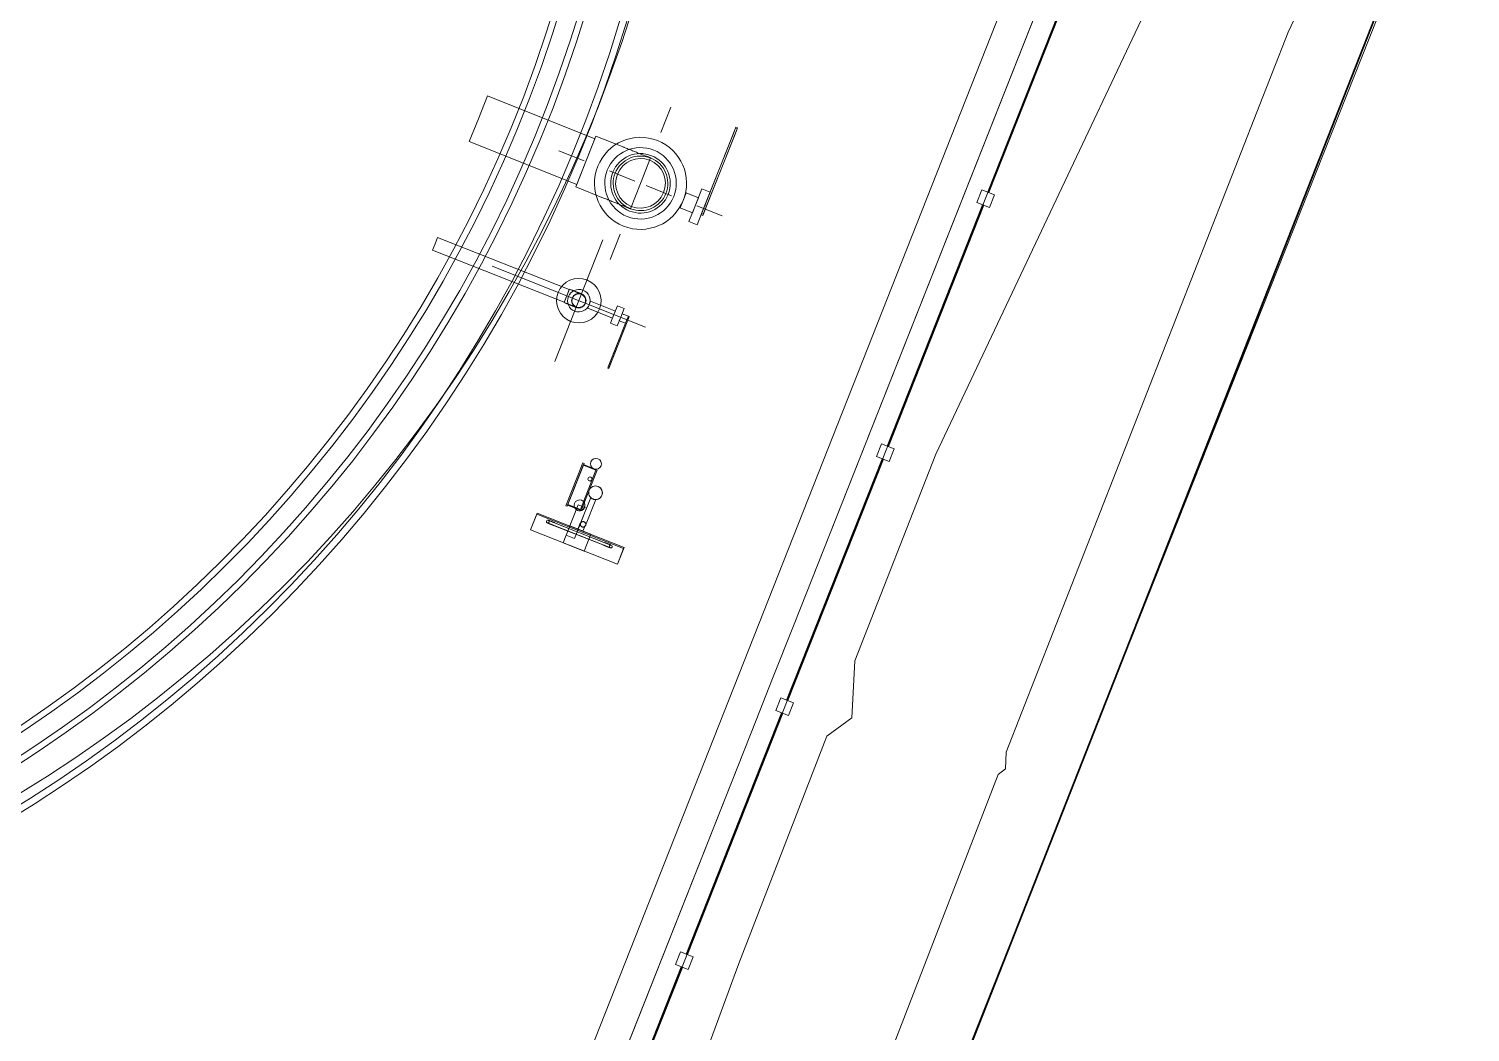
# Model space of a CAD drawing. Header units: metres. Extents: x -207 to 292, y -187 to 169.
# Drawn here: x -66.08 to -60.81, y -44.3 to -40.63 of the extents above; entities that cross this region are included whole.
import ezdxf

# ---------------------------------------------------------------- set-up
doc = ezdxf.new("R2010")
doc.units = ezdxf.units.M
doc.linetypes.add('Dash', pattern=[0.006, 0.003, -0.003])
for name, color, linetype, lineweight in [('A-GLAZ-CWMG', 7, 'Continuous', 9), ('C-TOPO', 7, 'Continuous', 9), ('C-TOPO-MINR', 7, 'Continuous', 9), ('CERCO INTERIOR', 7, 'Continuous', 9), ('EQUIPOS PIS', 7, 'Continuous', 9), ('P-SANR-FIXT', 7, 'Continuous', 9), ('P-SANR-FIXT-HDLN', 7, 'Dash', 9), ('solera', 7, 'Continuous', 35)]:
    doc.layers.add(name, color=color, linetype=linetype, lineweight=lineweight)
doc.layers.add('PR10-ARQ-PL-001-Emplazamiento-C-1_dwg', color=7, linetype='Continuous', lineweight=9, true_color=0x767676)

# ---------------------------------------------------------------- blocks, each defined once
blk = doc.blocks.new('Circular Mullion - 5mm-2127248-PLANTA EMPLAZAMIENTO ACTUALIZADO')
at = {"layer": 'A-GLAZ-CWMG'}
for p, q in [((-107.6478, -45.3968), (-107.9974, -46.2801)), ((-107.6455, -45.3977), (-107.9951, -46.281)), ((-107.9951, -46.281), (-107.6455, -45.3977)), ((-107.9927, -46.2819), (-107.6432, -45.3986)), ((-107.6455, -45.3977), (-107.6478, -45.3968)), ((-107.6432, -45.3986), (-107.6455, -45.3977)), ((-107.9974, -46.2801), (-107.9951, -46.281)), ((-107.9951, -46.281), (-107.9927, -46.2819))]:
    blk.add_line(p, q, dxfattribs=at)
blk = doc.blocks.new('Rectangular Mullion - 50 x 50 mm-2128568-PLANTA EMPLAZAMIENTO ACTUALIZADO')
at = {"layer": 'A-GLAZ-CWMG'}
for p, q in [((0.025, 0.025), (-0.025, 0.025)), ((-0.025, 0.025), (-0.025, -0.025)), ((0.025, -0.025), (0.025, 0.025)), ((-0.025, -0.025), (0.025, -0.025))]:
    blk.add_line(p, q, dxfattribs=at)
blk = doc.blocks.new('Rectangular Mullion - 50 x 50 mm-2128569-PLANTA EMPLAZAMIENTO ACTUALIZADO')
at = {"layer": 'A-GLAZ-CWMG'}
for p, q in [((-0.025, -0.025), (-0.025, 0.025)), ((-0.025, 0.025), (0.025, 0.025)), ((0.025, 0.025), (0.025, -0.025)), ((0.025, -0.025), (-0.025, -0.025))]:
    blk.add_line(p, q, dxfattribs=at)
blk = doc.blocks.new('M_Tuberia Alimentación-01 - M_Tuberia Alimentación-01-2165010-PLANTA EMPLAZAMIENTO ACTUALIZADO')
at = {"layer": 'P-SANR-FIXT'}
for p, q in [((-0.2162, 0.0647), (-0.2485, 0.0647)), ((-0.2485, 0), (-0.2485, 0.0647)), ((-0.2162, 0.0647), (-0.2162, 0)), ((0.2154, 0.1), (0.1059, 0.1)), ((0.2154, 0), (0.2154, 0.1)), ((0.6388, 0.09), (0.2154, 0.09)), ((0.2154, 0), (0.2154, 0.09)), ((0.6388, 0.09), (0.6388, 0)), ((-0.2485, 0.025), (-0.2551, 0.025)), ((-0.2551, 0.025), (-0.2551, -0.0118)), ((-0.2551, 0.0196), (-0.2551, -0.2959)), ((-0.2485, 0.0196), (-0.2551, 0.0196)), ((-0.2485, -0.0118), (-0.2485, 0.025)), ((-0.2485, -0.2959), (-0.2485, 0.0196)), ((-0.2485, -0.0647), (-0.2485, 0)), ((-0.1681, 0.0296), (-0.2162, 0.0296)), ((-0.2162, 0), (-0.2162, 0.0296)), ((-0.2162, 0), (-0.2162, -0.0647)), ((-0.2162, -0.0296), (-0.2162, 0)), ((-0.1681, 0.0296), (-0.1681, 0)), ((-0.1681, 0), (-0.1681, -0.0296)), ((0.2154, -0.1), (0.2154, 0)), ((0.2154, -0.09), (0.2154, 0)), ((0.6388, 0), (0.6388, -0.09)), ((-0.2551, -0.3169), (-0.2551, -0.0118)), ((-0.2485, -0.0118), (-0.2551, -0.0118)), ((-0.2485, -0.0118), (-0.2485, -0.3169)), ((-0.2162, -0.0296), (-0.1681, -0.0296)), ((-0.2485, -0.0647), (-0.2162, -0.0647)), ((0.1059, -0.1), (0.2154, -0.1)), ((0.2154, -0.09), (0.6388, -0.09)), ((-0.2551, -0.2959), (-0.2551, -0.3201)), ((-0.2485, -0.3201), (-0.2485, -0.2959)), ((-0.2551, -0.3169), (-0.2485, -0.3169)), ((-0.2551, -0.3201), (-0.2485, -0.3201))]:
    blk.add_line(p, q, dxfattribs=at)
at = {"layer": 'P-SANR-FIXT', "flags": 128}
for points in [[(0.1059, 0.1), (0.1017, 0.1), (0.0974, 0.1), (0.0932, 0.1), (0.089, 0.1), (0.0849, 0.1), (0.0807, 0.1), (0.0766, 0.1), (0.0726, 0.1), (0.0686, 0.1), (0.0647, 0.1), (0.0608, 0.1), (0.057, 0.1), (0.0533, 0.1), (0.0496, 0.1), (0.0461, 0.1), (0.0427, 0.1), (0.0393, 0.1), (0.0361, 0.1), (0.0329, 0.1), (0.0299, 0.1), (0.027, 0.1), (0.0243, 0.1), (0.0216, 0.1), (0.0191, 0.1), (0.0168, 0.1), (0.0146, 0.1), (0.0125, 0.1), (0.0106, 0.1), (0.0088, 0.1), (0.0072, 0.1), (0.0057, 0.1), (0.0044, 0.1), (0.0033, 0.1), (0.0023, 0.1), (0.0015, 0.1), (0.0009, 0.1), (0.0004, 0.1), (0.0001, 0.1), (0, 0.1)], [(0, -0.1), (0.0001, -0.1), (0.0003, -0.1), (0.0008, -0.1), (0.0014, -0.1), (0.0021, -0.1), (0.003, -0.1), (0.0041, -0.1), (0.0054, -0.1), (0.0068, -0.1), (0.0084, -0.1), (0.0101, -0.1), (0.012, -0.1), (0.014, -0.1), (0.0162, -0.1), (0.0185, -0.1), (0.021, -0.1), (0.0236, -0.1), (0.0263, -0.1), (0.0291, -0.1), (0.0321, -0.1), (0.0352, -0.1), (0.0384, -0.1), (0.0417, -0.1), (0.0452, -0.1), (0.0487, -0.1), (0.0523, -0.1), (0.056, -0.1), (0.0598, -0.1), (0.0636, -0.1), (0.0675, -0.1), (0.0715, -0.1), (0.0755, -0.1), (0.0796, -0.1), (0.0837, -0.1), (0.0879, -0.1), (0.0921, -0.1), (0.0963, -0.1), (0.1005, -0.1), (0.1047, -0.1), (0.1059, -0.1)]]:
    blk.add_lwpolyline(points, dxfattribs=at)
at = {"layer": 'P-SANR-FIXT'}
for radius, start, end in [(0.1685, 360, 180), (0.1685, 360, 180), (0.1685, 360, 180), (0.1685, 360, 180), (0.1685, 360, 180), (0.1685, 360, 180), (0.1308, 0, 180), (0.1308, 360, 180), (0.1308, 360, 180), (0.1308, 360, 180), (0.109, 360, 180), (0.109, 360, 180), (0.109, 360, 180), (0.109, 360, 180), (0.1, 0, 180), (0.091, 0, 180), (0.091, 0, 180), (0.091, 0, 180), (0.091, 0, 180), (0.1685, 180, 360), (0.1685, 180, 360), (0.1685, 180, 360), (0.1685, 180, 360), (0.1685, 180, 360), (0.1685, 180, 360), (0.1308, 180, 0), (0.1308, 180, 360), (0.1308, 180, 360), (0.1308, 180, 360), (0.109, 180, 360), (0.109, 180, 360), (0.109, 180, 360), (0.109, 180, 360), (0.091, 180, 0), (0.091, 180, 0), (0.091, 180, 0), (0.091, 180, 0), (0.1, 180, 360)]:
    blk.add_arc((0, 0), radius, start, end, dxfattribs=at)
at = {"layer": 'P-SANR-FIXT-HDLN'}
for p, q in [((0, 0), (0, 0.301)), ((-0.3222, 0), (0, 0)), ((0.3222, 0), (0, 0)), ((0, 0), (0, -0.301))]:
    blk.add_line(p, q, dxfattribs=at)
blk = doc.blocks.new('M_Tuberia Alimentación-02 - M_Tuberia Alimentación-02-2155587-PLANTA EMPLAZAMIENTO ACTUALIZADO')
at = {"layer": 'P-SANR-FIXT'}
for p, q in [((0, 0), (0, 0.239)), ((-0.1897, 0.1905), (-0.1934, 0.1905)), ((-0.1934, 0.1905), (-0.1934, 0.186)), ((-0.1934, 0.1905), (-0.1934, 0.1828)), ((-0.1934, 0), (-0.1934, 0.186)), ((-0.1934, 0.1828), (-0.1934, -0.0065)), ((-0.1934, 0.1828), (-0.1897, 0.1828)), ((-0.1897, 0.1828), (-0.1897, 0.1905)), ((-0.1897, 0.186), (-0.1897, 0.1905)), ((-0.1897, 0.186), (-0.1897, 0)), ((-0.1897, -0.0065), (-0.1897, 0.1828)), ((-0.1934, 0), (-0.1934, -0.0139)), ((-0.1934, 0), (-0.1897, 0)), ((-0.165, 0.0139), (-0.1897, 0.0139)), ((-0.1897, 0.0139), (-0.1897, 0)), ((-0.1897, -0.0139), (-0.1897, 0)), ((-0.1897, 0), (-0.1897, -0.0139)), ((-0.1384, 0.0338), (-0.165, 0.0338)), ((-0.165, 0), (-0.165, 0.0338)), ((-0.165, 0), (-0.165, 0.0139)), ((-0.165, -0.0139), (-0.165, 0)), ((-0.165, -0.0338), (-0.165, 0)), ((-0.1384, 0), (-0.1384, 0.0338)), ((-0.0411, 0.0139), (-0.1384, 0.0139)), ((-0.1384, 0), (-0.1384, 0.0139)), ((-0.1384, -0.0338), (-0.1384, 0)), ((-0.1384, -0.0139), (-0.1384, 0)), ((-0.0411, 0), (-0.0411, 0.0139)), ((-0.0411, -0.0139), (-0.0411, 0)), ((0.0474, 0.0264), (0.0421, 0.0264)), ((0.0474, 0), (0.0474, 0.0264)), ((0.5661, 0.025), (0.0474, 0.025)), ((0.0474, 0), (0.0474, 0.025)), ((0.0474, -0.0264), (0.0474, 0)), ((0.5661, 0), (0.5661, 0.025)), ((-0.2622, 0), (0.3415, 0)), ((-0.1934, -0.0065), (-0.1897, -0.0065)), ((-0.1934, -0.0139), (-0.1897, -0.0139)), ((-0.1897, -0.0139), (-0.165, -0.0139)), ((-0.165, -0.0338), (-0.1384, -0.0338)), ((-0.1384, -0.0139), (-0.0411, -0.0139)), ((0, 0), (0, -0.239)), ((0.0421, -0.0264), (0.0474, -0.0264)), ((0.0474, -0.025), (0.0474, 0)), ((0.0474, -0.025), (0.5661, -0.025)), ((0.5661, -0.025), (0.5661, 0))]:
    blk.add_line(p, q, dxfattribs=at)
at = {"layer": 'P-SANR-FIXT', "flags": 128}
for points in [[(0.0421, 0.0264), (0.0405, 0.0264), (0.0388, 0.0264), (0.0371, 0.0264), (0.0354, 0.0264), (0.0338, 0.0264), (0.0321, 0.0264), (0.0305, 0.0264), (0.0289, 0.0264), (0.0273, 0.0264), (0.0257, 0.0264), (0.0242, 0.0264), (0.0227, 0.0264), (0.0212, 0.0264), (0.0198, 0.0264), (0.0183, 0.0264), (0.017, 0.0264), (0.0156, 0.0264), (0.0144, 0.0264), (0.0131, 0.0264), (0.0119, 0.0264), (0.0108, 0.0264), (0.0097, 0.0264), (0.0086, 0.0264), (0.0076, 0.0264), (0.0067, 0.0264), (0.0058, 0.0264), (0.005, 0.0264), (0.0042, 0.0264), (0.0035, 0.0264), (0.0029, 0.0264), (0.0023, 0.0264), (0.0018, 0.0264), (0.0013, 0.0264), (0.0009, 0.0264), (0.0006, 0.0264), (0.0004, 0.0264), (0.0002, 0.0264), (0.0001, 0.0264), (0, 0.0264)], [(0, -0.0264), (0, -0.0264), (0.0001, -0.0264), (0.0003, -0.0264), (0.0005, -0.0264), (0.0008, -0.0264), (0.0012, -0.0264), (0.0016, -0.0264), (0.0021, -0.0264), (0.0027, -0.0264), (0.0033, -0.0264), (0.004, -0.0264), (0.0048, -0.0264), (0.0056, -0.0264), (0.0064, -0.0264), (0.0074, -0.0264), (0.0083, -0.0264), (0.0094, -0.0264), (0.0105, -0.0264), (0.0116, -0.0264), (0.0128, -0.0264), (0.014, -0.0264), (0.0153, -0.0264), (0.0166, -0.0264), (0.018, -0.0264), (0.0194, -0.0264), (0.0208, -0.0264), (0.0223, -0.0264), (0.0238, -0.0264), (0.0253, -0.0264), (0.0269, -0.0264), (0.0285, -0.0264), (0.0301, -0.0264), (0.0317, -0.0264), (0.0333, -0.0264), (0.035, -0.0264), (0.0366, -0.0264), (0.0383, -0.0264), (0.04, -0.0264), (0.0417, -0.0264), (0.0421, -0.0264)]]:
    blk.add_lwpolyline(points, dxfattribs=at)
at = {"layer": 'P-SANR-FIXT'}
for radius, start, end in [(0.0814, 360, 180), (0.0814, 360, 180), (0.0814, 360, 180), (0.0814, 360, 180), (0.0814, 180, 360), (0.0814, 180, 360), (0.0814, 180, 360), (0.0814, 180, 360), (0.0411, 0, 180), (0.0411, 360, 180), (0.0411, 360, 180), (0.0411, 360, 180), (0.0411, 360, 180), (0.0411, 360, 180), (0.0411, 180, 0), (0.0411, 180, 360), (0.0411, 180, 360), (0.0411, 180, 360), (0.0411, 180, 360), (0.0411, 180, 360), (0.0264, 0, 180), (0.0264, 180, 0), (0.025, 0, 180), (0.025, 360, 180), (0.025, 180, 0), (0.025, 180, 360)]:
    blk.add_arc((0, 0), radius, start, end, dxfattribs=at)
blk = doc.blocks.new('M_Tuberia Control-01 - M_Tuberia Control-01-2159111-PLANTA EMPLAZAMIENTO ACTUALIZADO')
at = {"layer": 'P-SANR-FIXT'}
for p, q in [((0.1525, 0.1709), (0.1475, 0.1709)), ((0.1475, 0.1709), (0.2138, 0.1709)), ((0.1475, 0.1709), (0.1475, -0.1709)), ((0.1475, 0.1709), (0.1475, -0.1709)), ((0.2138, 0.1709), (0.1525, 0.1709)), ((0.1525, 0.1709), (0.1525, -0.1709)), ((0.1525, 0.1709), (0.1525, -0.1709)), ((0.2138, -0.1709), (0.2138, 0.1709)), ((0.2138, 0.1709), (0.2138, -0.1709)), ((0.1575, 0.1228), (0.1575, -0.1225)), ((0.1675, -0.1225), (0.1675, 0.1228)), ((0.1573, 0.0993), (0.1573, -0.099)), ((0.1677, -0.099), (0.1677, 0.0993)), ((0.1244, 0.01), (0.0229, 0.01)), ((0.1244, 0.01), (0.0229, 0.01)), ((0.1475, 0.0089), (0.129, 0.0089)), ((0.2138, 0.0401), (0.1475, 0.0401)), ((0.1475, 0.0401), (0.2138, 0.0401)), ((0.1475, 0.0401), (0.1475, -0.0423)), ((0.1475, 0.0401), (0.1475, -0.0423)), ((0.1475, -0.0011), (0.1475, 0.0089)), ((0.2138, -0.0423), (0.2138, 0.0401)), ((0.2138, 0.0401), (0.2138, -0.0423)), ((-0.0795, -0.025), (0.0795, -0.025)), ((0.0795, -0.025), (-0.0795, -0.025)), ((-0.0795, -0.0784), (-0.0795, -0.025)), ((-0.0795, -0.025), (-0.0795, -0.0784)), ((-0.077, -0.0294), (0.077, -0.0294)), ((0.077, -0.0294), (-0.077, -0.0294)), ((-0.077, -0.0294), (-0.077, -0.0784)), ((-0.077, -0.0784), (-0.077, -0.0294)), ((0.0229, -0.01), (0.1244, -0.01)), ((0.0229, -0.01), (0.1244, -0.01)), ((0.1841, -0.0103), (0.0646, -0.0103)), ((0.0646, -0.0103), (0.1841, -0.0103)), ((0.0646, -0.0103), (0.0646, -0.0423)), ((0.0646, -0.0103), (0.0646, -0.0423)), ((0.1841, -0.0423), (0.0646, -0.0423)), ((0.0646, -0.0423), (0.1841, -0.0423)), ((0.077, -0.0784), (0.077, -0.0294)), ((0.077, -0.0784), (0.077, -0.0294)), ((0.0795, -0.025), (0.0795, -0.0784)), ((0.0795, -0.025), (0.0795, -0.0784)), ((0.1244, -0.01), (0.1244, -0.0111)), ((0.1244, -0.0111), (0.1475, -0.0111)), ((0.1475, -0.0111), (0.1475, -0.0011)), ((0.2138, -0.0423), (0.1475, -0.0423)), ((0.1475, -0.0423), (0.2138, -0.0423)), ((0.1841, -0.0423), (0.1841, -0.0103)), ((0.1841, -0.0103), (0.1841, -0.0423)), ((0.0845, -0.0784), (-0.0845, -0.0784)), ((-0.0845, -0.0784), (0.0845, -0.0784)), ((-0.0845, -0.0784), (-0.0845, -0.0836)), ((-0.0845, -0.0784), (-0.0845, -0.0836)), ((0.0845, -0.0836), (-0.0845, -0.0836)), ((-0.0845, -0.0836), (0.0845, -0.0836)), ((-0.0795, -0.0784), (0.0795, -0.0784)), ((0.0795, -0.0784), (-0.0795, -0.0784)), ((0.077, -0.0784), (-0.077, -0.0784)), ((-0.077, -0.0784), (0.077, -0.0784)), ((0.0845, -0.0836), (0.0845, -0.0784)), ((0.0845, -0.0784), (0.0845, -0.0836)), ((0.2138, -0.1709), (0.1475, -0.1709)), ((0.1475, -0.1709), (0.1525, -0.1709)), ((0.1525, -0.1709), (0.2138, -0.1709))]:
    blk.add_line(p, q, dxfattribs=at)
at = {"layer": 'P-SANR-FIXT', "flags": 128}
for points in [[(0.1573, 0.1243), (0.1573, 0.1243), (0.1573, 0.1242), (0.1573, 0.1241), (0.1573, 0.124), (0.1573, 0.1238), (0.1573, 0.1236), (0.1573, 0.1233), (0.1573, 0.123), (0.1573, 0.1227), (0.1573, 0.1223), (0.1573, 0.1219), (0.1573, 0.1215), (0.1573, 0.121), (0.1573, 0.1205), (0.1573, 0.1199), (0.1573, 0.1193), (0.1573, 0.1187), (0.1573, 0.1181), (0.1573, 0.1174), (0.1573, 0.1167), (0.1573, 0.116), (0.1573, 0.1152), (0.1573, 0.1144), (0.1573, 0.1136), (0.1573, 0.1128), (0.1573, 0.1119), (0.1573, 0.1111), (0.1573, 0.1102), (0.1573, 0.1093), (0.1573, 0.1083), (0.1573, 0.1074), (0.1573, 0.1064), (0.1573, 0.1055), (0.1573, 0.1045), (0.1573, 0.1035), (0.1573, 0.1025), (0.1573, 0.1015), (0.1573, 0.1005), (0.1573, 0.0995), (0.1573, 0.0993)], [(0.1677, 0.0993), (0.1677, 0.1003), (0.1677, 0.1013), (0.1677, 0.1023), (0.1677, 0.1033), (0.1677, 0.1042), (0.1677, 0.1052), (0.1677, 0.1062), (0.1677, 0.1071), (0.1677, 0.1081), (0.1677, 0.109), (0.1677, 0.1099), (0.1677, 0.1108), (0.1677, 0.1117), (0.1677, 0.1126), (0.1677, 0.1134), (0.1677, 0.1142), (0.1677, 0.115), (0.1677, 0.1158), (0.1677, 0.1165), (0.1677, 0.1172), (0.1677, 0.1179), (0.1677, 0.1185), (0.1677, 0.1192), (0.1677, 0.1198), (0.1677, 0.1203), (0.1677, 0.1208), (0.1677, 0.1213), (0.1677, 0.1218), (0.1677, 0.1222), (0.1677, 0.1226), (0.1677, 0.1229), (0.1677, 0.1232), (0.1677, 0.1235), (0.1677, 0.1237), (0.1677, 0.1239), (0.1677, 0.1241), (0.1677, 0.1242), (0.1677, 0.1242), (0.1677, 0.1243)], [(0.1573, -0.099), (0.1573, -0.1), (0.1573, -0.101), (0.1573, -0.102), (0.1573, -0.103), (0.1573, -0.104), (0.1573, -0.1049), (0.1573, -0.1059), (0.1573, -0.1069), (0.1573, -0.1078), (0.1573, -0.1087), (0.1573, -0.1097), (0.1573, -0.1105), (0.1573, -0.1114), (0.1573, -0.1123), (0.1573, -0.1131), (0.1573, -0.1139), (0.1573, -0.1147), (0.1573, -0.1155), (0.1573, -0.1162), (0.1573, -0.1169), (0.1573, -0.1176), (0.1573, -0.1183), (0.1573, -0.1189), (0.1573, -0.1195), (0.1573, -0.12), (0.1573, -0.1206), (0.1573, -0.1211), (0.1573, -0.1215), (0.1573, -0.1219), (0.1573, -0.1223), (0.1573, -0.1226), (0.1573, -0.123), (0.1573, -0.1232), (0.1573, -0.1235), (0.1573, -0.1236), (0.1573, -0.1238), (0.1573, -0.1239), (0.1573, -0.124), (0.1573, -0.124)], [(0.1677, -0.124), (0.1677, -0.124), (0.1677, -0.1239), (0.1677, -0.1238), (0.1677, -0.1237), (0.1677, -0.1235), (0.1677, -0.1233), (0.1677, -0.123), (0.1677, -0.1227), (0.1677, -0.1224), (0.1677, -0.122), (0.1677, -0.1216), (0.1677, -0.1212), (0.1677, -0.1207), (0.1677, -0.1202), (0.1677, -0.1196), (0.1677, -0.1191), (0.1677, -0.1184), (0.1677, -0.1178), (0.1677, -0.1171), (0.1677, -0.1164), (0.1677, -0.1157), (0.1677, -0.1149), (0.1677, -0.1142), (0.1677, -0.1133), (0.1677, -0.1125), (0.1677, -0.1117), (0.1677, -0.1108), (0.1677, -0.1099), (0.1677, -0.109), (0.1677, -0.1081), (0.1677, -0.1071), (0.1677, -0.1062), (0.1677, -0.1052), (0.1677, -0.1042), (0.1677, -0.1033), (0.1677, -0.1023), (0.1677, -0.1013), (0.1677, -0.1003), (0.1677, -0.0993), (0.1677, -0.099)]]:
    blk.add_lwpolyline(points, dxfattribs=at)
at = {"layer": 'P-SANR-FIXT'}
for centre, radius, start, end in [((0.1625, 0.1243), 0.00518, 90, 270), ((0.1625, 0.1243), 0.00518, 270, 90), ((0, 0), 0.025, 360, 180), ((0, 0), 0.025, 0, 180), ((0, 0), 0.025, 180, 360), ((0.1244, 0), 0.01, 360, 180), ((0.1244, 0), 0.01, 0, 180), ((0.1244, 0), 0.01, 180, 360), ((0.1244, 0), 0.01, 180, 360), ((-0.099, -0.0375), 0.02, 0, 180), ((-0.099, -0.0375), 0.02, 0, 180), ((-0.099, -0.0375), 0.02, 180, 0), ((-0.099, -0.0375), 0.02, 180, 360), ((-0.0394, -0.0375), 0.0075, 360, 180), ((-0.0394, -0.0375), 0.0075, 0, 180), ((-0.0394, -0.0375), 0.0075, 180, 360), ((-0.0394, -0.0375), 0.0075, 180, 360), ((0, 0), 0.025, 180, 360), ((0.0646, -0.0375), 0.02, 360, 180), ((0.0646, -0.0375), 0.02, 0, 180), ((0.0646, -0.0375), 0.02, 180, 360), ((0.0646, -0.0375), 0.02, 180, 360), ((0.1625, -0.124), 0.00518, 90, 270), ((0.1625, -0.124), 0.00518, 270, 90)]:
    blk.add_arc(centre, radius, start, end, dxfattribs=at)
for points, knots in [([(0.1625, 0.1191), (0.1622, 0.1191), (0.1617, 0.1191), (0.161, 0.1193), (0.1606, 0.1194), (0.1602, 0.1196), (0.1598, 0.1198), (0.1595, 0.1201), (0.1591, 0.1203), (0.1588, 0.1206), (0.1586, 0.1209), (0.1584, 0.1211), (0.1582, 0.1213), (0.1581, 0.1215), (0.158, 0.1216), (0.1579, 0.1218), (0.1578, 0.1221), (0.1577, 0.1224), (0.1576, 0.1225), (0.1576, 0.1226), (0.1576, 0.1227), (0.1575, 0.1228), (0.1575, 0.1228), (0.1575, 0.1228), (0.1576, 0.1227), (0.1576, 0.1226), (0.1576, 0.1225), (0.1577, 0.1224), (0.1578, 0.1221), (0.1579, 0.1218), (0.158, 0.1216), (0.1581, 0.1215), (0.1582, 0.1213), (0.1584, 0.1211), (0.1586, 0.1209), (0.1588, 0.1206), (0.1591, 0.1203), (0.1595, 0.1201), (0.1598, 0.1198), (0.1602, 0.1196), (0.1606, 0.1194), (0.161, 0.1193), (0.1617, 0.1191), (0.1622, 0.1191), (0.1625, 0.1191)], [0, 0, 0, 0, 0.055556, 0.083333, 0.111111, 0.138889, 0.166667, 0.194444, 0.222222, 0.25, 0.277778, 0.305556, 0.319444, 0.333333, 0.347222, 0.361111, 0.388889, 0.416667, 0.430556, 0.444444, 0.458333, 0.472222, 0.5, 0.527778, 0.541667, 0.555556, 0.569444, 0.583333, 0.611111, 0.638889, 0.652778, 0.666667, 0.680556, 0.694444, 0.722222, 0.75, 0.777778, 0.805556, 0.833333, 0.861111, 0.888889, 0.916667, 0.944444, 1, 1, 1, 1]), ([(0.1625, 0.1191), (0.1628, 0.1191), (0.1633, 0.1191), (0.164, 0.1193), (0.1644, 0.1194), (0.1648, 0.1196), (0.1652, 0.1198), (0.1655, 0.1201), (0.1659, 0.1203), (0.1662, 0.1206), (0.1664, 0.1209), (0.1666, 0.1211), (0.1668, 0.1213), (0.1669, 0.1215), (0.167, 0.1216), (0.1671, 0.1218), (0.1672, 0.1221), (0.1673, 0.1224), (0.1674, 0.1225), (0.1674, 0.1226), (0.1674, 0.1227), (0.1675, 0.1228), (0.1675, 0.1228), (0.1675, 0.1228), (0.1674, 0.1227), (0.1674, 0.1226), (0.1674, 0.1225), (0.1673, 0.1224), (0.1672, 0.1221), (0.1671, 0.1218), (0.167, 0.1216), (0.1669, 0.1215), (0.1668, 0.1213), (0.1666, 0.1211), (0.1664, 0.1209), (0.1662, 0.1206), (0.1659, 0.1203), (0.1655, 0.1201), (0.1652, 0.1198), (0.1648, 0.1196), (0.1644, 0.1194), (0.164, 0.1193), (0.1633, 0.1191), (0.1628, 0.1191), (0.1625, 0.1191)], [0, 0, 0, 0, 0.055556, 0.083333, 0.111111, 0.138889, 0.166667, 0.194444, 0.222222, 0.25, 0.277778, 0.305556, 0.319444, 0.333333, 0.347222, 0.361111, 0.388889, 0.416667, 0.430556, 0.444444, 0.458333, 0.472222, 0.5, 0.527778, 0.541667, 0.555556, 0.569444, 0.583333, 0.611111, 0.638889, 0.652778, 0.666667, 0.680556, 0.694444, 0.722222, 0.75, 0.777778, 0.805556, 0.833333, 0.861111, 0.888889, 0.916667, 0.944444, 1, 1, 1, 1]), ([(0.025, 0), (0.025, 0.0008), (0.0249, 0.0023), (0.0245, 0.0051), (0.0239, 0.0073), (0.0234, 0.0088), (0.0232, 0.0094), (0.023, 0.0097), (0.0229, 0.0099), (0.0229, 0.01), (0.0229, 0.01)], [0, 0, 0, 0, 0.142857, 0.285714, 0.571429, 0.678571, 0.785714, 0.839286, 0.892857, 1, 1, 1, 1]), ([(0.0229, 0.01), (0.0229, 0.01), (0.023, 0.0098), (0.0234, 0.0088), (0.0242, 0.0067), (0.0248, 0.0034), (0.025, 0.0012), (0.025, 0)], [0, 0, 0, 0, 0.142857, 0.285714, 0.571429, 0.785714, 1, 1, 1, 1]), ([(0.025, 0), (0.025, 0.0008), (0.0249, 0.0023), (0.0245, 0.0051), (0.0239, 0.0073), (0.0234, 0.0088), (0.0232, 0.0094), (0.023, 0.0097), (0.0229, 0.0099), (0.0229, 0.01), (0.0229, 0.01)], [0, 0, 0, 0, 0.142857, 0.285714, 0.571429, 0.678571, 0.785714, 0.839286, 0.892857, 1, 1, 1, 1]), ([(0.0229, 0.01), (0.0229, 0.01), (0.023, 0.0098), (0.0234, 0.0088), (0.0242, 0.0067), (0.0248, 0.0034), (0.025, 0.0012), (0.025, 0)], [0, 0, 0, 0, 0.142857, 0.285714, 0.571429, 0.785714, 1, 1, 1, 1]), ([(0.1144, 0), (0.1144, 0.0005), (0.1144, 0.0011), (0.1146, 0.002), (0.1147, 0.0027), (0.1149, 0.0033), (0.1151, 0.0039), (0.1154, 0.0045), (0.1157, 0.005), (0.116, 0.0055), (0.1164, 0.006), (0.1167, 0.0065), (0.1171, 0.0069), (0.1175, 0.0073), (0.118, 0.0078), (0.1186, 0.0082), (0.1192, 0.0086), (0.1198, 0.0089), (0.1209, 0.0094), (0.1224, 0.0099), (0.1237, 0.01), (0.1244, 0.01)], [0, 0, 0, 0, 0.071429, 0.107143, 0.142857, 0.178571, 0.214286, 0.25, 0.285714, 0.321429, 0.357143, 0.392857, 0.428571, 0.464286, 0.5, 0.571429, 0.607143, 0.642857, 0.714286, 0.857143, 1, 1, 1, 1]), ([(0.1244, 0.01), (0.1237, 0.01), (0.1224, 0.0099), (0.1209, 0.0094), (0.1198, 0.0089), (0.1192, 0.0086), (0.1188, 0.0083), (0.1183, 0.008), (0.1179, 0.0076), (0.1175, 0.0073), (0.1171, 0.0069), (0.1167, 0.0065), (0.1164, 0.006), (0.116, 0.0055), (0.1157, 0.005), (0.1154, 0.0045), (0.1151, 0.0039), (0.1149, 0.0033), (0.1147, 0.0027), (0.1146, 0.002), (0.1144, 0.0011), (0.1144, 0.0005), (0.1144, 0)], [0, 0, 0, 0, 0.142857, 0.285714, 0.357143, 0.392857, 0.428571, 0.464286, 0.5, 0.535714, 0.571429, 0.607143, 0.642857, 0.678571, 0.714286, 0.75, 0.785714, 0.821429, 0.857143, 0.892857, 0.928571, 1, 1, 1, 1]), ([(0.1144, 0), (0.1144, 0.0005), (0.1144, 0.0011), (0.1146, 0.002), (0.1147, 0.0027), (0.1149, 0.0033), (0.1151, 0.0039), (0.1154, 0.0045), (0.1157, 0.005), (0.116, 0.0055), (0.1164, 0.006), (0.1167, 0.0065), (0.1171, 0.0069), (0.1175, 0.0073), (0.118, 0.0078), (0.1186, 0.0082), (0.1192, 0.0086), (0.1198, 0.0089), (0.1209, 0.0094), (0.1224, 0.0099), (0.1237, 0.01), (0.1244, 0.01)], [0, 0, 0, 0, 0.071429, 0.107143, 0.142857, 0.178571, 0.214286, 0.25, 0.285714, 0.321429, 0.357143, 0.392857, 0.428571, 0.464286, 0.5, 0.571429, 0.607143, 0.642857, 0.714286, 0.857143, 1, 1, 1, 1]), ([(0.1244, 0.01), (0.1237, 0.01), (0.1224, 0.0099), (0.1209, 0.0094), (0.1198, 0.0089), (0.1192, 0.0086), (0.1188, 0.0083), (0.1183, 0.008), (0.1179, 0.0076), (0.1175, 0.0073), (0.1171, 0.0069), (0.1167, 0.0065), (0.1164, 0.006), (0.116, 0.0055), (0.1157, 0.005), (0.1154, 0.0045), (0.1151, 0.0039), (0.1149, 0.0033), (0.1147, 0.0027), (0.1146, 0.002), (0.1144, 0.0011), (0.1144, 0.0005), (0.1144, 0)], [0, 0, 0, 0, 0.142857, 0.285714, 0.357143, 0.392857, 0.428571, 0.464286, 0.5, 0.535714, 0.571429, 0.607143, 0.642857, 0.678571, 0.714286, 0.75, 0.785714, 0.821429, 0.857143, 0.892857, 0.928571, 1, 1, 1, 1]), ([(0.1244, -0.01), (0.1237, -0.01), (0.1224, -0.0099), (0.1209, -0.0094), (0.1198, -0.0089), (0.1192, -0.0086), (0.1188, -0.0083), (0.1183, -0.008), (0.1179, -0.0076), (0.1175, -0.0073), (0.1171, -0.0069), (0.1167, -0.0065), (0.1164, -0.006), (0.116, -0.0055), (0.1157, -0.005), (0.1154, -0.0045), (0.1151, -0.0039), (0.1149, -0.0033), (0.1147, -0.0027), (0.1146, -0.002), (0.1144, -0.0011), (0.1144, -0.0005), (0.1144, 0)], [0, 0, 0, 0, 0.142857, 0.285714, 0.357143, 0.392857, 0.428571, 0.464286, 0.5, 0.535714, 0.571429, 0.607143, 0.642857, 0.678571, 0.714286, 0.75, 0.785714, 0.821429, 0.857143, 0.892857, 0.928571, 1, 1, 1, 1]), ([(0.1144, 0), (0.1144, -0.0005), (0.1144, -0.0011), (0.1146, -0.002), (0.1147, -0.0027), (0.1149, -0.0033), (0.1151, -0.0039), (0.1154, -0.0045), (0.1157, -0.005), (0.116, -0.0055), (0.1164, -0.006), (0.1167, -0.0065), (0.1171, -0.0069), (0.1175, -0.0073), (0.118, -0.0078), (0.1186, -0.0082), (0.1192, -0.0086), (0.1198, -0.0089), (0.1209, -0.0094), (0.1224, -0.0099), (0.1237, -0.01), (0.1244, -0.01)], [0, 0, 0, 0, 0.071429, 0.107143, 0.142857, 0.178571, 0.214286, 0.25, 0.285714, 0.321429, 0.357143, 0.392857, 0.428571, 0.464286, 0.5, 0.571429, 0.607143, 0.642857, 0.714286, 0.857143, 1, 1, 1, 1]), ([(0.1144, 0), (0.1144, -0.0005), (0.1144, -0.0011), (0.1146, -0.002), (0.1147, -0.0027), (0.1149, -0.0033), (0.1151, -0.0039), (0.1154, -0.0045), (0.1157, -0.005), (0.116, -0.0055), (0.1164, -0.006), (0.1167, -0.0065), (0.1171, -0.0069), (0.1175, -0.0073), (0.118, -0.0078), (0.1186, -0.0082), (0.1192, -0.0086), (0.1198, -0.0089), (0.1209, -0.0094), (0.1224, -0.0099), (0.1237, -0.01), (0.1244, -0.01)], [0, 0, 0, 0, 0.071429, 0.107143, 0.142857, 0.178571, 0.214286, 0.25, 0.285714, 0.321429, 0.357143, 0.392857, 0.428571, 0.464286, 0.5, 0.571429, 0.607143, 0.642857, 0.714286, 0.857143, 1, 1, 1, 1]), ([(0.1244, -0.01), (0.1237, -0.01), (0.1224, -0.0099), (0.1209, -0.0094), (0.1198, -0.0089), (0.1192, -0.0086), (0.1188, -0.0083), (0.1183, -0.008), (0.1179, -0.0076), (0.1175, -0.0073), (0.1171, -0.0069), (0.1167, -0.0065), (0.1164, -0.006), (0.116, -0.0055), (0.1157, -0.005), (0.1154, -0.0045), (0.1151, -0.0039), (0.1149, -0.0033), (0.1147, -0.0027), (0.1146, -0.002), (0.1144, -0.0011), (0.1144, -0.0005), (0.1144, 0)], [0, 0, 0, 0, 0.142857, 0.285714, 0.357143, 0.392857, 0.428571, 0.464286, 0.5, 0.535714, 0.571429, 0.607143, 0.642857, 0.678571, 0.714286, 0.75, 0.785714, 0.821429, 0.857143, 0.892857, 0.928571, 1, 1, 1, 1]), ([(0.1344, 0), (0.1344, 0.0006), (0.1343, 0.0015), (0.134, 0.0025), (0.1337, 0.0036), (0.1332, 0.0047), (0.1324, 0.0059), (0.1317, 0.0068), (0.1312, 0.0073), (0.1309, 0.0075), (0.1307, 0.0077), (0.1305, 0.0079), (0.1302, 0.0081), (0.1299, 0.0084), (0.1295, 0.0086), (0.1293, 0.0087), (0.1292, 0.0087), (0.1291, 0.0088), (0.129, 0.0088), (0.129, 0.0089), (0.129, 0.0088), (0.1291, 0.0088), (0.1292, 0.0087), (0.1293, 0.0087), (0.1295, 0.0086), (0.1299, 0.0084), (0.1302, 0.0081), (0.1305, 0.0079), (0.1307, 0.0077), (0.1309, 0.0075), (0.1312, 0.0073), (0.1317, 0.0068), (0.1324, 0.0059), (0.1332, 0.0047), (0.1337, 0.0036), (0.134, 0.0025), (0.1343, 0.0015), (0.1344, 0.0006), (0.1344, 0)], [0, 0, 0, 0, 0.055556, 0.083333, 0.111111, 0.166667, 0.222222, 0.277778, 0.305556, 0.319444, 0.333333, 0.347222, 0.361111, 0.388889, 0.416667, 0.430556, 0.444444, 0.458333, 0.472222, 0.5, 0.527778, 0.541667, 0.555556, 0.569444, 0.583333, 0.611111, 0.638889, 0.652778, 0.666667, 0.680556, 0.694444, 0.722222, 0.777778, 0.833333, 0.888889, 0.916667, 0.944444, 1, 1, 1, 1]), ([(0.025, 0), (0.025, -0.0008), (0.0249, -0.0023), (0.0245, -0.0051), (0.0239, -0.0073), (0.0234, -0.0088), (0.0232, -0.0094), (0.023, -0.0097), (0.0229, -0.0099), (0.0229, -0.01), (0.0229, -0.01)], [0, 0, 0, 0, 0.142857, 0.285714, 0.571429, 0.678571, 0.785714, 0.839286, 0.892857, 1, 1, 1, 1]), ([(0.0229, -0.01), (0.0229, -0.01), (0.023, -0.0098), (0.0234, -0.0088), (0.0242, -0.0067), (0.0248, -0.0034), (0.025, -0.0012), (0.025, 0)], [0, 0, 0, 0, 0.142857, 0.285714, 0.571429, 0.785714, 1, 1, 1, 1]), ([(0.025, 0), (0.025, -0.0008), (0.0249, -0.0023), (0.0245, -0.0051), (0.0239, -0.0073), (0.0234, -0.0088), (0.0232, -0.0094), (0.023, -0.0097), (0.0229, -0.0099), (0.0229, -0.01), (0.0229, -0.01)], [0, 0, 0, 0, 0.142857, 0.285714, 0.571429, 0.678571, 0.785714, 0.839286, 0.892857, 1, 1, 1, 1]), ([(0.0229, -0.01), (0.0229, -0.01), (0.023, -0.0098), (0.0234, -0.0088), (0.0242, -0.0067), (0.0248, -0.0034), (0.025, -0.0012), (0.025, 0)], [0, 0, 0, 0, 0.142857, 0.285714, 0.571429, 0.785714, 1, 1, 1, 1]), ([(0.1343, -0.0011), (0.1342, -0.0016), (0.1341, -0.0022), (0.1339, -0.003), (0.1337, -0.0036), (0.1334, -0.0042), (0.1332, -0.0048), (0.1329, -0.0052), (0.1327, -0.0056), (0.1325, -0.0058), (0.1323, -0.0061), (0.1321, -0.0064), (0.1318, -0.0067), (0.1314, -0.0071), (0.1311, -0.0074), (0.1309, -0.0075), (0.1307, -0.0077), (0.1304, -0.008), (0.13, -0.0082), (0.1296, -0.0085), (0.1293, -0.0087), (0.1292, -0.0088), (0.1291, -0.0088), (0.1289, -0.0089), (0.1288, -0.009), (0.1285, -0.0091), (0.128, -0.0093), (0.1276, -0.0095), (0.1272, -0.0096), (0.1269, -0.0097), (0.1266, -0.0098), (0.1262, -0.0098), (0.1255, -0.01), (0.1248, -0.01), (0.1244, -0.01)], [0, 0, 0, 0, 0.083333, 0.125, 0.166667, 0.208333, 0.25, 0.291667, 0.3125, 0.333333, 0.354167, 0.375, 0.416667, 0.458333, 0.479167, 0.5, 0.520833, 0.541667, 0.583333, 0.625, 0.645833, 0.65625, 0.666667, 0.677083, 0.6875, 0.708333, 0.75, 0.791667, 0.8125, 0.833333, 0.854167, 0.875, 0.916667, 1, 1, 1, 1]), ([(0.1244, -0.01), (0.1248, -0.01), (0.1255, -0.01), (0.1262, -0.0098), (0.1266, -0.0098), (0.1269, -0.0097), (0.1272, -0.0096), (0.1276, -0.0095), (0.128, -0.0093), (0.1285, -0.0091), (0.1288, -0.009), (0.1289, -0.0089), (0.1291, -0.0088), (0.1292, -0.0088), (0.1293, -0.0087), (0.1296, -0.0085), (0.13, -0.0082), (0.1304, -0.008), (0.1307, -0.0077), (0.1309, -0.0075), (0.1311, -0.0074), (0.1314, -0.0071), (0.1318, -0.0067), (0.1321, -0.0064), (0.1323, -0.0061), (0.1325, -0.0058), (0.1327, -0.0056), (0.1329, -0.0052), (0.1332, -0.0048), (0.1334, -0.0042), (0.1337, -0.0036), (0.1339, -0.003), (0.1341, -0.0022), (0.1342, -0.0016), (0.1343, -0.0011)], [0, 0, 0, 0, 0.083333, 0.125, 0.145833, 0.166667, 0.1875, 0.208333, 0.25, 0.291667, 0.3125, 0.322917, 0.333333, 0.34375, 0.354167, 0.375, 0.416667, 0.458333, 0.479167, 0.5, 0.520833, 0.541667, 0.583333, 0.625, 0.645833, 0.666667, 0.6875, 0.708333, 0.75, 0.791667, 0.833333, 0.875, 0.916667, 1, 1, 1, 1]), ([(0.1625, -0.1188), (0.1622, -0.1188), (0.1617, -0.1189), (0.161, -0.119), (0.1606, -0.1192), (0.1602, -0.1194), (0.1598, -0.1196), (0.1595, -0.1198), (0.1591, -0.1201), (0.1588, -0.1203), (0.1586, -0.1206), (0.1584, -0.1209), (0.1582, -0.1211), (0.1581, -0.1212), (0.158, -0.1214), (0.1579, -0.1216), (0.1578, -0.1219), (0.1577, -0.1221), (0.1576, -0.1223), (0.1576, -0.1224), (0.1576, -0.1224), (0.1575, -0.1225), (0.1575, -0.1225), (0.1575, -0.1225), (0.1576, -0.1224), (0.1576, -0.1224), (0.1576, -0.1223), (0.1577, -0.1221), (0.1578, -0.1219), (0.1579, -0.1216), (0.158, -0.1214), (0.1581, -0.1212), (0.1582, -0.1211), (0.1584, -0.1209), (0.1586, -0.1206), (0.1588, -0.1203), (0.1591, -0.1201), (0.1595, -0.1198), (0.1598, -0.1196), (0.1602, -0.1194), (0.1606, -0.1192), (0.161, -0.119), (0.1617, -0.1189), (0.1622, -0.1188), (0.1625, -0.1188)], [0, 0, 0, 0, 0.055556, 0.083333, 0.111111, 0.138889, 0.166667, 0.194444, 0.222222, 0.25, 0.277778, 0.305556, 0.319444, 0.333333, 0.347222, 0.361111, 0.388889, 0.416667, 0.430556, 0.444444, 0.458333, 0.472222, 0.5, 0.527778, 0.541667, 0.555556, 0.569444, 0.583333, 0.611111, 0.638889, 0.652778, 0.666667, 0.680556, 0.694444, 0.722222, 0.75, 0.777778, 0.805556, 0.833333, 0.861111, 0.888889, 0.916667, 0.944444, 1, 1, 1, 1]), ([(0.1625, -0.1188), (0.1628, -0.1188), (0.1633, -0.1189), (0.164, -0.119), (0.1644, -0.1192), (0.1648, -0.1194), (0.1652, -0.1196), (0.1655, -0.1198), (0.1659, -0.1201), (0.1662, -0.1203), (0.1664, -0.1206), (0.1666, -0.1209), (0.1668, -0.1211), (0.1669, -0.1212), (0.167, -0.1214), (0.1671, -0.1216), (0.1672, -0.1219), (0.1673, -0.1221), (0.1674, -0.1223), (0.1674, -0.1224), (0.1674, -0.1224), (0.1675, -0.1225), (0.1675, -0.1225), (0.1675, -0.1225), (0.1674, -0.1224), (0.1674, -0.1224), (0.1674, -0.1223), (0.1673, -0.1221), (0.1672, -0.1219), (0.1671, -0.1216), (0.167, -0.1214), (0.1669, -0.1212), (0.1668, -0.1211), (0.1666, -0.1209), (0.1664, -0.1206), (0.1662, -0.1203), (0.1659, -0.1201), (0.1655, -0.1198), (0.1652, -0.1196), (0.1648, -0.1194), (0.1644, -0.1192), (0.164, -0.119), (0.1633, -0.1189), (0.1628, -0.1188), (0.1625, -0.1188)], [0, 0, 0, 0, 0.055556, 0.083333, 0.111111, 0.138889, 0.166667, 0.194444, 0.222222, 0.25, 0.277778, 0.305556, 0.319444, 0.333333, 0.347222, 0.361111, 0.388889, 0.416667, 0.430556, 0.444444, 0.458333, 0.472222, 0.5, 0.527778, 0.541667, 0.555556, 0.569444, 0.583333, 0.611111, 0.638889, 0.652778, 0.666667, 0.680556, 0.694444, 0.722222, 0.75, 0.777778, 0.805556, 0.833333, 0.861111, 0.888889, 0.916667, 0.944444, 1, 1, 1, 1])]:
    blk.add_open_spline(points, degree=3, knots=knots, dxfattribs=at)
for points in [[(0.1344, 0), (0.1344, -0.0002), (0.1343, -0.0006), (0.1343, -0.0009), (0.1343, -0.0011)], [(0.1343, -0.0011), (0.1343, -0.0009), (0.1343, -0.0006), (0.1344, -0.0002), (0.1344, 0)]]:
    blk.add_open_spline(points, degree=3, dxfattribs=at)
blk = doc.blocks.new('M_Estanque-Terraza - M_Estanque-Terraza-2090154-PLANTA EMPLAZAMIENTO ACTUALIZADO')
at = {"layer": 'P-SANR-FIXT'}
for radius, end in [(5.1516, 360), (5.1516, 360), (5.1266, 0), (5.1266, 0), (4.9983, 0), (4.9755, 0), (4.9059, 360), (4.8832, 360)]:
    blk.add_arc((0, 0), radius, 180, end, dxfattribs=at)
blk = doc.blocks.new('YADRAN_LASQUEMAS_ARQ_MO_002_TERRAZAS_rvt-1-PLANTA EMPLAZAMIENTO ACTUALIZADO')
at = {"layer": 'A-GLAZ-CWMG', "lineweight": 9, "rotation": 180}
for p in [(-170.2158, -86.6228), (-170.2158, -86.6228), (-170.2158, -86.6228), (-170.2158, -86.6228), (-170.5837, -87.5527), (-170.5837, -87.5527), (-170.5837, -87.5527), (-170.5837, -87.5527), (-170.9517, -88.4825), (-170.9517, -88.4825), (-170.9517, -88.4825), (-170.9517, -88.4825), (-171.3197, -89.4123), (-171.3197, -89.4123), (-171.3197, -89.4123), (-171.3197, -89.4123), (-171.6876, -90.3422), (-171.6876, -90.3422), (-171.6876, -90.3422), (-171.6876, -90.3422)]:
    blk.add_blockref('Circular Mullion - 5mm-2127248-PLANTA EMPLAZAMIENTO ACTUALIZADO', p, dxfattribs=at)
at = {"layer": 'A-GLAZ-CWMG', "lineweight": 9, "extrusion": (0, 0, -1), "rotation": 291.5900000000004}
for name, p in [('Rectangular Mullion - 50 x 50 mm-2128568-PLANTA EMPLAZAMIENTO ACTUALIZADO', (62.5795, -41.2484)), ('Rectangular Mullion - 50 x 50 mm-2128569-PLANTA EMPLAZAMIENTO ACTUALIZADO', (62.5795, -41.2484)), ('Rectangular Mullion - 50 x 50 mm-2128568-PLANTA EMPLAZAMIENTO ACTUALIZADO', (62.9474, -42.1782)), ('Rectangular Mullion - 50 x 50 mm-2128569-PLANTA EMPLAZAMIENTO ACTUALIZADO', (62.9474, -42.1782)), ('Rectangular Mullion - 50 x 50 mm-2128568-PLANTA EMPLAZAMIENTO ACTUALIZADO', (63.3154, -43.1081)), ('Rectangular Mullion - 50 x 50 mm-2128569-PLANTA EMPLAZAMIENTO ACTUALIZADO', (63.3154, -43.1081)), ('Rectangular Mullion - 50 x 50 mm-2128568-PLANTA EMPLAZAMIENTO ACTUALIZADO', (63.6834, -44.0379)), ('Rectangular Mullion - 50 x 50 mm-2128569-PLANTA EMPLAZAMIENTO ACTUALIZADO', (63.6834, -44.0379))]:
    blk.add_blockref(name, p, dxfattribs=at)
at = {"layer": 'P-SANR-FIXT', "lineweight": 9}
for name, p, rotation in [('M_Estanque-Terraza - M_Estanque-Terraza-2090154-PLANTA EMPLAZAMIENTO ACTUALIZADO', (-68.8273, -39.1171), 343.324775424218), ('M_Tuberia Alimentación-01 - M_Tuberia Alimentación-01-2165010-PLANTA EMPLAZAMIENTO ACTUALIZADO', (-63.8435, -41.1925), 158.2808217990217), ('M_Tuberia Alimentación-02 - M_Tuberia Alimentación-02-2155587-PLANTA EMPLAZAMIENTO ACTUALIZADO', (-64.0694, -41.6219), 158.4100000000005), ('M_Tuberia Control-01 - M_Tuberia Control-01-2159111-PLANTA EMPLAZAMIENTO ACTUALIZADO', (-64.0081, -42.3249), 248.4100000000007)]:
    blk.add_blockref(name, p, dxfattribs=dict(at, rotation=rotation))
blk = doc.blocks.new('PR10-ARQ-PL-001-Emplazamiento-C-1_dwg-674643-PLANTA EMPLAZAMIENTO ACTUALIZADO')
at = {"layer": 'C-TOPO', "flags": 128}
for points in [[(-71.8383, -65.2199), (-71.212, -64.6253), (-70.6548, -63.9654), (-70.1735, -63.2484), (-69.7739, -62.4828), (-54.4726, -23.6109)], [(-71.8383, -65.2199), (-71.212, -64.6253), (-70.6548, -63.9654), (-70.1735, -63.2484), (-69.7739, -62.4828), (-54.4726, -23.6109)], [(-72.4963, -65.73), (-70.1118, -62.965), (-69.1826, -60.839), (-63.6918, -47.004), (-60.8883, -39.938), (-50.0873, -12.602), (-46.44, -3.287), (-41.4612, 9.619), (-41.2349, 10.888), (-41.4753, 13.094), (-42.085, 14.749), (-43.2795, 16.487), (-45.8128, 18.344)], [(-57.4804, -28.1459), (-58.4897, -30.6967), (-58.6167, -31.0176), (-59.82, -34.0587), (-60.8791, -36.7353), (-61.9199, -39.3658), (-63.2813, -42.8062), (-63.36, -43.0052), (-63.4202, -43.1574), (-64.7655, -46.5573), (-66.049, -49.8011), (-66.2014, -50.1862), (-67.7987, -54.2231), (-69.1238, -57.572), (-70.1827, -60.248), (-70.2638, -60.4529), (-70.6606, -61.4557), (-71.0157, -62.2155), (-71.0382, -62.2515), (-71.46, -62.9269)], [(-71.46, -62.9269), (-71.0382, -62.2515), (-71.0157, -62.2155), (-70.6606, -61.4557), (-70.2638, -60.4529), (-70.1827, -60.248), (-69.1238, -57.572), (-67.7987, -54.2231), (-66.2014, -50.1862), (-66.049, -49.8011), (-64.7655, -46.5573), (-63.4202, -43.1574), (-63.36, -43.0052), (-63.2813, -42.8062), (-61.9199, -39.3658), (-60.8791, -36.7353), (-59.82, -34.0587), (-58.6167, -31.0176), (-58.4897, -30.6967), (-57.4804, -28.1459)]]:
    blk.add_lwpolyline(points, dxfattribs=at)
at = {"layer": 'C-TOPO-MINR', "color": 9, "true_color": 0xc0c0c0, "flags": 128}
for points in [[(-56.797, -28.4028), (-57.3995, -30.0065), (-57.7592, -30.8472), (-57.7493, -30.8942), (-57.8045, -30.9566), (-58.6164, -33.1958), (-58.9408, -34.1153), (-58.9722, -34.1328), (-59.7292, -36.1231), (-60.0063, -36.8738), (-60.869, -39.1391), (-61.1064, -39.817), (-61.098, -39.8459), (-61.4731, -40.6388), (-62.5043, -43.2749), (-62.5078, -43.336), (-62.5346, -43.3556), (-63.6352, -46.2021), (-63.8981, -46.9164), (-64.2169, -47.627), (-65.2714, -50.2286)], [(-65.6276, -49.3011), (-64.4523, -46.6812), (-63.4831, -44.0475), (-63.1613, -43.2153), (-63.0702, -43.1487), (-63.0583, -42.9407), (-62.7624, -42.1843), (-61.5604, -39.643), (-61.5873, -39.5502), (-60.8263, -37.3777), (-60.605, -36.7966), (-59.796, -34.605), (-59.5957, -34.0784), (-59.5093, -34.0301), (-58.6166, -31.4998), (-58.4369, -31.0041), (-58.2991, -30.8482), (-58.3239, -30.7309), (-57.4255, -28.6313)]]:
    blk.add_lwpolyline(points, dxfattribs=at)
at = {"layer": 'CERCO INTERIOR'}
blk.add_line((-44.0361, 6.2663), (-70.6086, -61.035), dxfattribs=at)
at = {"layer": 'CERCO INTERIOR', "flags": 128}
blk.add_lwpolyline([(-43.8501, 6.1928), (-70.4226, -61.1085), (-71.6346, -63.4676), (-73.5279, -65.1069), (-75.9792, -65.979), (-78.5661, -65.7792), (-105.4009, -55.1206), (-107.4035, -53.5117), (-108.6118, -51.2683), (-108.7585, -48.6564), (-108.2451, -46.181), (-80.7154, 23.3595), (-79.5768, 25.6151), (-77.8364, 27.1497), (-75.5964, 28.0668), (-72.9859, 27.9815), (-46.0119, 17.335), (-43.9968, 15.6817), (-42.7375, 13.6508), (-42.3385, 11.1388), (-42.9762, 8.6573)], close=True, dxfattribs=at)
at = {"layer": 'EQUIPOS PIS'}
blk.add_circle((-68.7891, -39.026), 5.1472, dxfattribs=at)
at = {"layer": 'solera'}
blk.add_line((-41.3546, 9.7142), (-69.7739, -62.4828), dxfattribs=at)

msp = doc.modelspace()

# ---------------------------------------------------------------- linework, layer by layer
at = {"layer": 'C-TOPO'}
for p, q in [((-69.7739, -62.4828), (-54.4726, -23.6109)), ((-54.4726, -23.6109), (-69.7739, -62.4828)), ((-61.9199, -39.3658), (-63.2813, -42.8062)), ((-63.2813, -42.8062), (-61.9199, -39.3658)), ((-63.6918, -47.004), (-60.8883, -39.938)), ((-63.2813, -42.8062), (-63.36, -43.0052)), ((-63.36, -43.0052), (-63.2813, -42.8062)), ((-63.36, -43.0052), (-63.4202, -43.1574)), ((-63.4202, -43.1574), (-63.36, -43.0052)), ((-63.4202, -43.1574), (-64.7655, -46.5573)), ((-64.7655, -46.5573), (-63.4202, -43.1574))]:
    msp.add_line(p, q, dxfattribs=at)
at = {"layer": 'C-TOPO-MINR', "color": 9, "true_color": 0xc0c0c0, "flags": 128}
for points in [[(-65.2714, -50.2286), (-64.2169, -47.627), (-63.8981, -46.9164), (-63.6352, -46.2021), (-62.5346, -43.3556), (-62.5078, -43.336), (-62.5043, -43.2749), (-61.4731, -40.6388), (-61.098, -39.8459), (-61.1064, -39.817), (-60.869, -39.1391), (-60.0063, -36.8738), (-59.7292, -36.1231), (-58.9722, -34.1328), (-58.9408, -34.1153), (-58.6164, -33.1958), (-57.8045, -30.9566), (-57.7493, -30.8942), (-57.7592, -30.8472), (-57.3995, -30.0065), (-56.797, -28.4028)], [(-65.6276, -49.3011), (-64.4523, -46.6812), (-63.4831, -44.0475), (-63.1613, -43.2153), (-63.0702, -43.1487), (-63.0583, -42.9407), (-62.7624, -42.1843), (-61.5604, -39.643), (-61.5873, -39.5502), (-60.8263, -37.3777), (-60.605, -36.7966), (-59.796, -34.605), (-59.5957, -34.0784), (-59.5093, -34.0301), (-58.6166, -31.4998), (-58.4369, -31.0041), (-58.2991, -30.8482), (-58.3239, -30.7309), (-57.4255, -28.6313)]]:
    msp.add_lwpolyline(points, dxfattribs=at)

# ---------------------------------------------------------------- block references
at = {"lineweight": 5}
msp.add_blockref('YADRAN_LASQUEMAS_ARQ_MO_002_TERRAZAS_rvt-1-PLANTA EMPLAZAMIENTO ACTUALIZADO', (0, 0), dxfattribs=at)
at = {"layer": 'PR10-ARQ-PL-001-Emplazamiento-C-1_dwg', "color": 7}
msp.add_blockref('PR10-ARQ-PL-001-Emplazamiento-C-1_dwg-674643-PLANTA EMPLAZAMIENTO ACTUALIZADO', (0, 0), dxfattribs=at)

doc.saveas('drawing.dxf')
